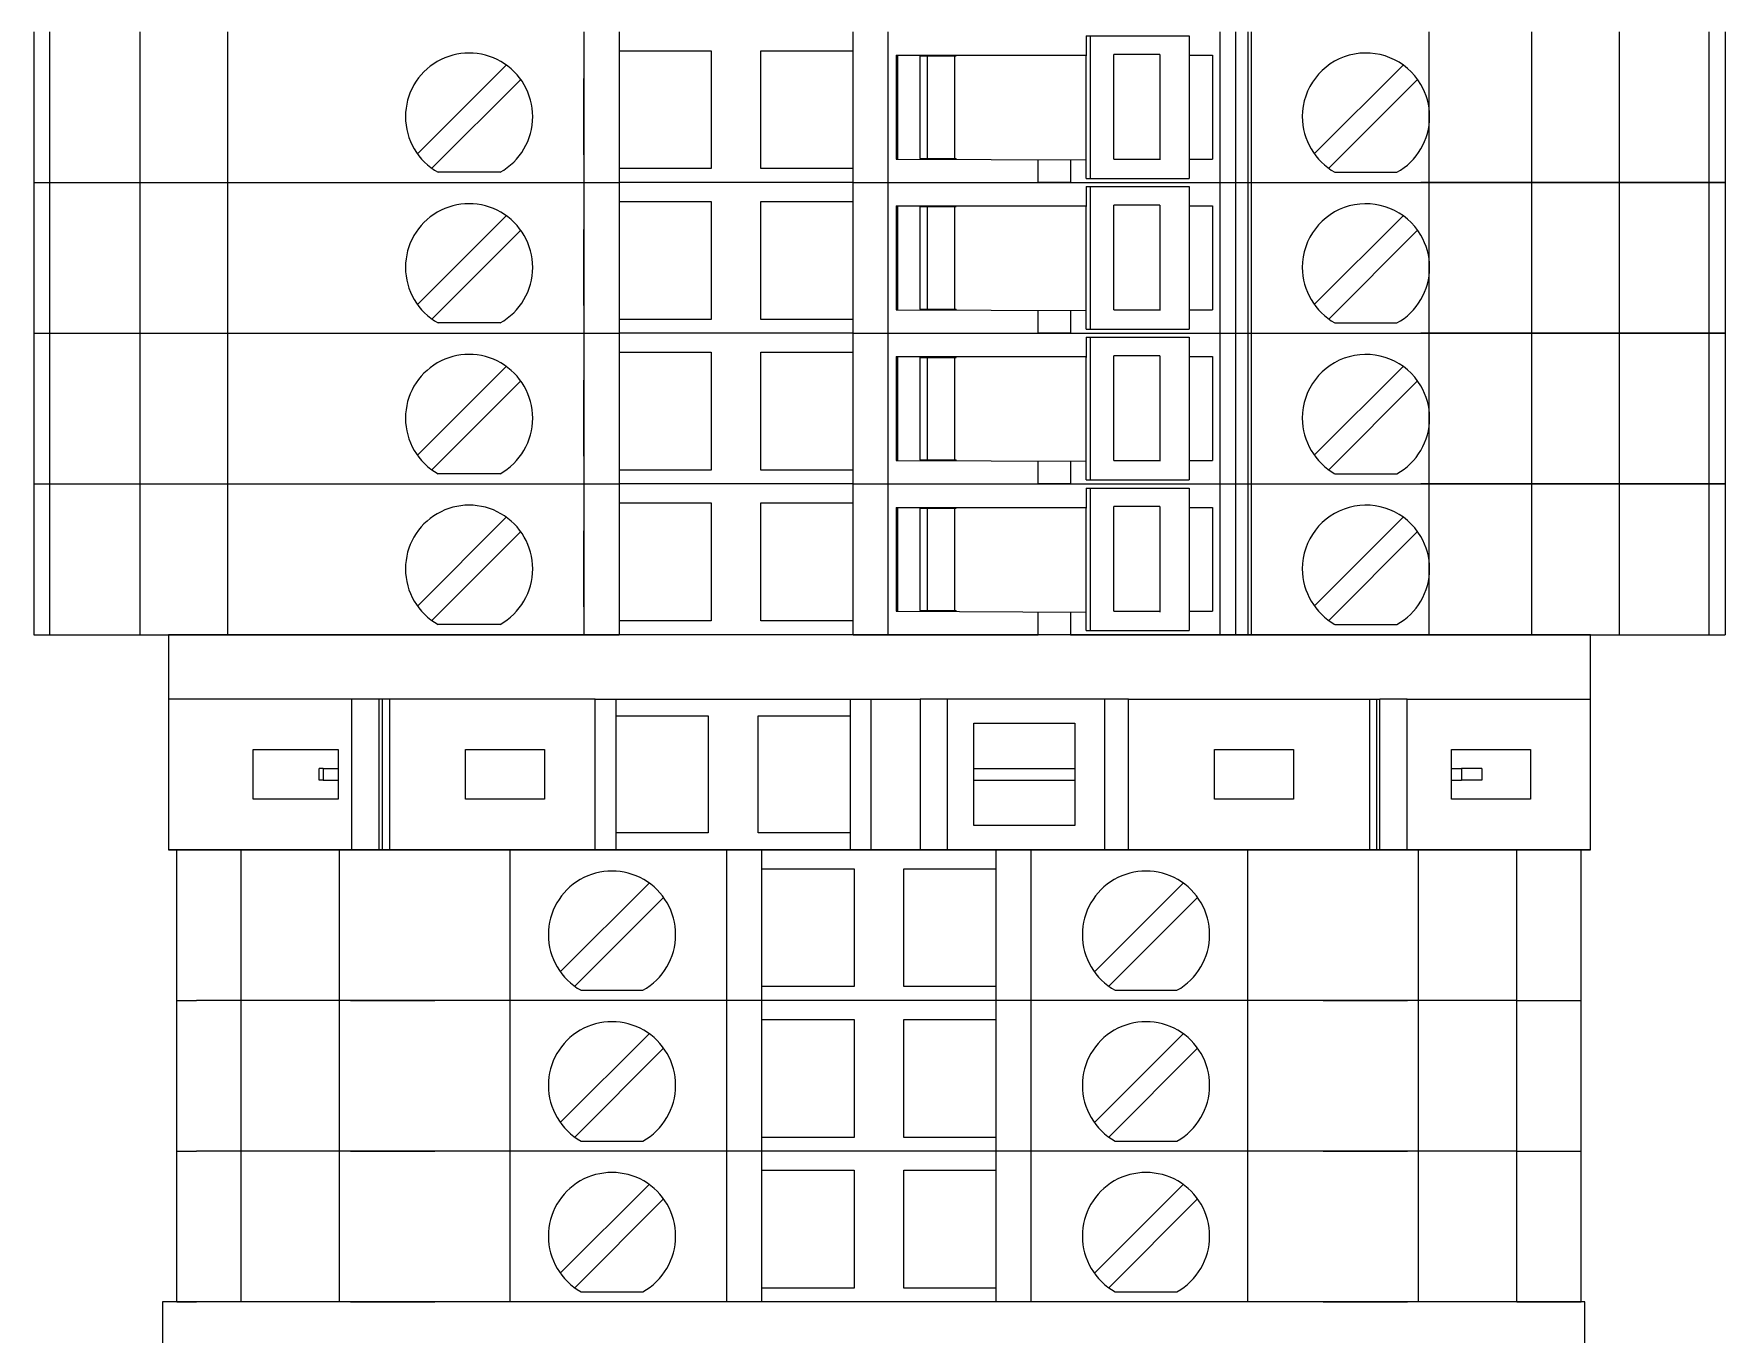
# Model space of a CAD drawing. Header units: millimetres. Extents: x 1880 to 4113, y 771 to 2990.
# Drawn here: x 3573.9 to 3631.7, y 1490.3 to 1534.8 of the extents above; entities that cross this region are included whole.
import ezdxf

# ---------------------------------------------------------------- set-up
doc = ezdxf.new("R2010")
doc.units = ezdxf.units.MM
doc.layers.add('000-PI-Oprema', color=30, linetype='Continuous', lineweight=5)
doc.layers.add('000-PI-ORMAR', color=2, linetype='Continuous')

msp = doc.modelspace()

# ---------------------------------------------------------------- linework, layer by layer
at = {"color": 0, "linetype": 'ByBlock', "lineweight": 0, "ltscale": 0.25}
for points in [[(3578.504, 1514.239), (3578.504, 1506.889), (3627.104, 1506.889), (3627.104, 1514.239), (3578.504, 1514.239)], [(3578.304, 1491.439), (3578.304, 1484.089), (3626.904, 1484.089), (3626.904, 1491.439), (3578.304, 1491.439)]]:
    msp.add_lwpolyline(points, dxfattribs=at)
at = {"layer": '000-PI-Oprema', "color": 0, "linetype": 'ByBlock', "lineweight": 0}
for p, q in [((3573.904, 1534.839), (3573.904, 1529.689)), ((3574.451, 1529.689), (3574.451, 1534.839)), ((3577.528, 1534.839), (3577.528, 1529.689)), ((3580.528, 1534.839), (3580.528, 1529.689)), ((3592.704, 1534.839), (3592.704, 1529.689)), ((3593.904, 1534.839), (3593.904, 1529.689)), ((3601.904, 1529.689), (3601.904, 1534.839)), ((3603.104, 1529.689), (3603.104, 1534.839)), ((3609.863, 1534.699), (3610.02, 1534.699)), ((3609.863, 1534.699), (3609.863, 1534.014)), ((3610.02, 1529.829), (3610.02, 1534.699)), ((3610.02, 1534.699), (3613.392, 1534.699)), ((3613.392, 1534.699), (3613.392, 1534.699)), ((3613.392, 1534.699), (3613.392, 1529.829)), ((3614.435, 1534.839), (3614.435, 1529.689)), ((3614.977, 1529.689), (3614.977, 1534.839)), ((3615.404, 1529.689), (3615.404, 1534.839)), ((3615.504, 1534.839), (3615.504, 1529.689)), ((3621.58, 1534.839), (3621.58, 1529.689)), ((3625.08, 1534.839), (3625.08, 1529.689)), ((3628.08, 1534.839), (3628.08, 1529.689)), ((3631.157, 1529.689), (3631.157, 1534.839)), ((3631.704, 1534.839), (3631.704, 1529.689)), ((3593.904, 1534.189), (3593.904, 1534.189)), ((3593.904, 1534.189), (3597.054, 1534.189)), ((3597.054, 1534.189), (3597.054, 1534.189)), ((3597.054, 1534.189), (3597.054, 1530.164)), ((3598.754, 1534.189), (3601.904, 1534.189)), ((3598.754, 1534.189), (3598.754, 1534.189)), ((3598.754, 1530.164), (3598.754, 1534.189)), ((3601.904, 1534.189), (3601.904, 1534.189)), ((3603.379, 1534.039), (3603.379, 1530.489)), ((3603.379, 1534.039), (3609.863, 1534.039)), ((3603.379, 1534.039), (3603.379, 1534.039)), ((3603.429, 1530.489), (3603.429, 1534.039)), ((3604.179, 1534.014), (3604.179, 1534.014)), ((3604.179, 1534.014), (3604.429, 1534.014)), ((3604.179, 1534.014), (3604.179, 1530.514)), ((3604.429, 1534.039), (3604.429, 1530.489)), ((3604.429, 1534.014), (3605.429, 1534.014)), ((3605.366, 1534.014), (3605.366, 1530.514)), ((3605.429, 1534.014), (3605.429, 1534.039)), ((3609.863, 1530.514), (3609.863, 1534.014)), ((3610.976, 1534.064), (3610.818, 1534.064)), ((3610.818, 1534.014), (3610.818, 1534.064)), ((3610.818, 1530.489), (3610.818, 1534.014)), ((3612.384, 1534.064), (3610.976, 1534.064)), ((3612.384, 1534.064), (3612.384, 1530.464)), ((3613.392, 1534.039), (3614.179, 1534.039)), ((3614.179, 1534.039), (3614.179, 1530.489)), ((3614.179, 1534.039), (3614.179, 1534.039)), ((3590.05, 1533.704), (3587.014, 1530.669)), ((3620.7, 1533.704), (3617.664, 1530.669)), ((3620.7, 1533.704), (3620.7, 1533.704)), ((3587.509, 1530.174), (3590.545, 1533.209)), ((3592.704, 1533.239), (3592.704, 1533.239)), ((3592.704, 1530.639), (3592.704, 1533.239)), ((3615.504, 1533.239), (3615.504, 1530.639)), ((3615.504, 1533.239), (3615.504, 1533.239)), ((3618.159, 1530.174), (3621.195, 1533.209)), ((3621.195, 1533.209), (3621.195, 1533.209)), ((3592.704, 1530.639), (3592.704, 1530.639)), ((3615.504, 1530.639), (3615.504, 1530.639)), ((3617.664, 1530.669), (3617.664, 1530.669)), ((3587.721, 1530.039), (3587.721, 1530.039)), ((3589.838, 1530.039), (3587.721, 1530.039)), ((3589.838, 1530.039), (3589.838, 1530.039)), ((3593.904, 1530.164), (3593.904, 1530.164)), ((3597.054, 1530.164), (3593.904, 1530.164)), ((3597.054, 1530.164), (3597.054, 1530.164)), ((3598.754, 1530.164), (3598.754, 1530.164)), ((3601.904, 1530.164), (3598.754, 1530.164)), ((3601.904, 1530.164), (3601.904, 1530.164)), ((3603.379, 1530.489), (3603.379, 1530.489)), ((3603.379, 1530.489), (3609.863, 1530.464)), ((3604.179, 1530.514), (3604.429, 1530.514)), ((3604.179, 1530.514), (3604.179, 1530.514)), ((3604.429, 1530.514), (3605.429, 1530.514)), ((3605.429, 1530.489), (3605.429, 1530.514)), ((3608.229, 1529.689), (3608.232, 1530.47)), ((3609.329, 1530.466), (3609.329, 1529.689)), ((3609.863, 1529.829), (3609.863, 1530.514)), ((3610.818, 1530.489), (3612.384, 1530.489)), ((3613.392, 1530.489), (3614.179, 1530.489)), ((3614.179, 1530.489), (3614.179, 1530.489)), ((3618.159, 1530.174), (3618.159, 1530.174)), ((3618.371, 1530.039), (3618.371, 1530.039)), ((3618.371, 1530.039), (3620.488, 1530.039)), ((3620.488, 1530.039), (3620.488, 1530.039)), ((3573.904, 1529.689), (3592.704, 1529.689)), ((3573.904, 1529.689), (3574.587, 1529.689)), ((3573.904, 1529.689), (3592.704, 1529.689)), ((3573.904, 1529.689), (3573.904, 1524.539)), ((3574.451, 1524.539), (3574.451, 1529.689)), ((3577.528, 1529.689), (3577.528, 1524.539)), ((3580.528, 1529.689), (3580.528, 1524.539)), ((3592.704, 1529.689), (3593.904, 1529.689)), ((3592.704, 1529.689), (3593.904, 1529.689)), ((3592.704, 1529.689), (3592.704, 1524.539)), ((3601.904, 1529.689), (3593.904, 1529.689)), ((3593.904, 1529.689), (3593.904, 1529.689)), ((3593.904, 1529.689), (3593.904, 1529.689)), ((3601.904, 1529.689), (3593.904, 1529.689)), ((3593.904, 1529.689), (3593.904, 1524.539)), ((3601.904, 1529.689), (3603.104, 1529.689)), ((3601.904, 1529.689), (3601.904, 1529.689)), ((3601.904, 1529.689), (3601.904, 1529.689)), ((3601.904, 1529.689), (3603.104, 1529.689)), ((3601.904, 1524.539), (3601.904, 1529.689)), ((3603.104, 1529.689), (3608.229, 1529.689)), ((3603.104, 1529.689), (3621.304, 1529.689)), ((3603.104, 1524.539), (3603.104, 1529.689)), ((3607.704, 1529.689), (3607.704, 1529.689)), ((3607.704, 1529.689), (3607.704, 1529.689)), ((3609.325, 1529.689), (3608.229, 1529.689)), ((3608.229, 1529.689), (3608.229, 1529.689)), ((3609.329, 1529.689), (3609.325, 1529.689)), ((3609.329, 1529.689), (3631.704, 1529.689)), ((3609.329, 1529.689), (3609.329, 1529.689)), ((3609.863, 1529.829), (3610.02, 1529.829)), ((3609.863, 1529.549), (3610.02, 1529.549)), ((3609.863, 1529.549), (3609.863, 1528.864)), ((3610.02, 1529.829), (3613.392, 1529.829)), ((3610.02, 1524.679), (3610.02, 1529.549)), ((3610.02, 1529.549), (3613.392, 1529.549)), ((3612.754, 1529.689), (3612.754, 1529.689)), ((3612.754, 1529.689), (3612.754, 1529.689)), ((3613.392, 1529.829), (3613.392, 1529.829)), ((3613.392, 1529.549), (3613.392, 1529.549)), ((3613.392, 1529.549), (3613.392, 1524.679)), ((3614.435, 1529.689), (3614.435, 1524.539)), ((3614.977, 1524.539), (3614.977, 1529.689)), ((3615.404, 1529.689), (3615.404, 1529.689)), ((3615.404, 1529.689), (3615.404, 1529.689)), ((3615.404, 1524.539), (3615.404, 1529.689)), ((3615.504, 1529.689), (3615.504, 1524.539)), ((3631.704, 1529.689), (3621.304, 1529.689)), ((3621.58, 1529.689), (3621.58, 1524.539)), ((3625.08, 1529.689), (3625.08, 1524.539)), ((3628.08, 1529.689), (3628.08, 1524.539)), ((3631.157, 1524.539), (3631.157, 1529.689)), ((3631.704, 1529.689), (3631.704, 1524.539)), ((3593.904, 1529.039), (3593.904, 1529.039)), ((3593.904, 1529.039), (3597.054, 1529.039)), ((3597.054, 1529.039), (3597.054, 1529.039)), ((3597.054, 1529.039), (3597.054, 1525.014)), ((3598.754, 1529.039), (3601.904, 1529.039)), ((3598.754, 1529.039), (3598.754, 1529.039)), ((3598.754, 1525.014), (3598.754, 1529.039)), ((3601.904, 1529.039), (3601.904, 1529.039)), ((3603.379, 1528.889), (3603.379, 1525.339)), ((3603.379, 1528.889), (3609.863, 1528.889)), ((3603.379, 1528.889), (3603.379, 1528.889)), ((3603.429, 1525.339), (3603.429, 1528.889)), ((3604.179, 1528.864), (3604.179, 1528.864)), ((3604.179, 1528.864), (3604.429, 1528.864)), ((3604.179, 1528.864), (3604.179, 1525.364)), ((3604.429, 1528.889), (3604.429, 1525.339)), ((3604.429, 1528.864), (3605.429, 1528.864)), ((3605.366, 1528.864), (3605.366, 1525.364)), ((3605.429, 1528.864), (3605.429, 1528.889)), ((3609.863, 1525.364), (3609.863, 1528.864)), ((3610.976, 1528.914), (3610.818, 1528.914)), ((3610.818, 1528.864), (3610.818, 1528.914)), ((3610.818, 1525.339), (3610.818, 1528.864)), ((3612.384, 1528.914), (3610.976, 1528.914)), ((3612.384, 1528.914), (3612.384, 1525.314)), ((3613.392, 1528.889), (3614.179, 1528.889)), ((3614.179, 1528.889), (3614.179, 1525.339)), ((3614.179, 1528.889), (3614.179, 1528.889)), ((3590.05, 1528.554), (3587.014, 1525.519)), ((3620.7, 1528.554), (3617.664, 1525.519)), ((3620.7, 1528.554), (3620.7, 1528.554)), ((3587.509, 1525.024), (3590.545, 1528.059)), ((3592.704, 1528.089), (3592.704, 1528.089)), ((3592.704, 1525.489), (3592.704, 1528.089)), ((3615.504, 1528.089), (3615.504, 1525.489)), ((3615.504, 1528.089), (3615.504, 1528.089)), ((3618.159, 1525.024), (3621.195, 1528.059)), ((3621.195, 1528.059), (3621.195, 1528.059)), ((3592.704, 1525.489), (3592.704, 1525.489)), ((3604.179, 1525.364), (3604.429, 1525.364)), ((3604.179, 1525.364), (3604.179, 1525.364)), ((3604.429, 1525.364), (3605.429, 1525.364)), ((3605.429, 1525.339), (3605.429, 1525.364)), ((3609.863, 1524.679), (3609.863, 1525.364)), ((3615.504, 1525.489), (3615.504, 1525.489)), ((3617.664, 1525.519), (3617.664, 1525.519)), ((3587.721, 1524.889), (3587.721, 1524.889)), ((3589.838, 1524.889), (3587.721, 1524.889)), ((3589.838, 1524.889), (3589.838, 1524.889)), ((3593.904, 1525.014), (3593.904, 1525.014)), ((3597.054, 1525.014), (3593.904, 1525.014)), ((3597.054, 1525.014), (3597.054, 1525.014)), ((3598.754, 1525.014), (3598.754, 1525.014)), ((3601.904, 1525.014), (3598.754, 1525.014)), ((3601.904, 1525.014), (3601.904, 1525.014)), ((3603.379, 1525.339), (3603.379, 1525.339)), ((3603.379, 1525.339), (3609.863, 1525.314)), ((3608.229, 1524.539), (3608.232, 1525.32)), ((3609.329, 1525.316), (3609.329, 1524.539)), ((3610.818, 1525.339), (3612.384, 1525.339)), ((3613.392, 1525.339), (3614.179, 1525.339)), ((3614.179, 1525.339), (3614.179, 1525.339)), ((3618.159, 1525.024), (3618.159, 1525.024)), ((3618.371, 1524.889), (3618.371, 1524.889)), ((3618.371, 1524.889), (3620.488, 1524.889)), ((3620.488, 1524.889), (3620.488, 1524.889)), ((3573.904, 1524.539), (3592.704, 1524.539)), ((3573.904, 1524.539), (3574.587, 1524.539)), ((3573.904, 1524.539), (3592.704, 1524.539)), ((3573.904, 1524.539), (3573.904, 1519.389)), ((3574.451, 1519.389), (3574.451, 1524.539)), ((3577.528, 1524.539), (3577.528, 1519.389)), ((3580.528, 1524.539), (3580.528, 1519.389)), ((3592.704, 1524.539), (3593.904, 1524.539)), ((3592.704, 1524.539), (3593.904, 1524.539)), ((3592.704, 1524.539), (3592.704, 1519.389)), ((3601.904, 1524.539), (3593.904, 1524.539)), ((3593.904, 1524.539), (3593.904, 1524.539)), ((3593.904, 1524.539), (3593.904, 1524.539)), ((3601.904, 1524.539), (3593.904, 1524.539)), ((3593.904, 1524.539), (3593.904, 1519.389)), ((3601.904, 1524.539), (3603.104, 1524.539)), ((3601.904, 1524.539), (3601.904, 1524.539)), ((3601.904, 1524.539), (3601.904, 1524.539)), ((3601.904, 1524.539), (3603.104, 1524.539)), ((3601.904, 1519.389), (3601.904, 1524.539)), ((3603.104, 1524.539), (3608.229, 1524.539)), ((3603.104, 1524.539), (3621.304, 1524.539)), ((3603.104, 1519.389), (3603.104, 1524.539)), ((3607.704, 1524.539), (3607.704, 1524.539)), ((3607.704, 1524.539), (3607.704, 1524.539)), ((3609.325, 1524.539), (3608.229, 1524.539)), ((3608.229, 1524.539), (3608.229, 1524.539)), ((3609.329, 1524.539), (3609.325, 1524.539)), ((3609.329, 1524.539), (3631.704, 1524.539)), ((3609.329, 1524.539), (3609.329, 1524.539)), ((3609.863, 1524.679), (3610.02, 1524.679)), ((3609.863, 1524.399), (3610.02, 1524.399)), ((3609.863, 1524.399), (3609.863, 1523.714)), ((3610.02, 1524.679), (3613.392, 1524.679)), ((3610.02, 1519.529), (3610.02, 1524.399)), ((3610.02, 1524.399), (3613.392, 1524.399)), ((3612.754, 1524.539), (3612.754, 1524.539)), ((3612.754, 1524.539), (3612.754, 1524.539)), ((3613.392, 1524.679), (3613.392, 1524.679)), ((3613.392, 1524.399), (3613.392, 1524.399)), ((3613.392, 1524.399), (3613.392, 1519.529)), ((3614.435, 1524.539), (3614.435, 1519.389)), ((3614.977, 1519.389), (3614.977, 1524.539)), ((3615.404, 1524.539), (3615.404, 1524.539)), ((3615.404, 1524.539), (3615.404, 1524.539)), ((3615.404, 1519.389), (3615.404, 1524.539)), ((3615.504, 1524.539), (3615.504, 1519.389)), ((3631.704, 1524.539), (3621.304, 1524.539)), ((3621.58, 1524.539), (3621.58, 1519.389)), ((3625.08, 1524.539), (3625.08, 1519.389)), ((3628.08, 1524.539), (3628.08, 1519.389)), ((3631.157, 1519.389), (3631.157, 1524.539)), ((3631.704, 1524.539), (3631.704, 1519.389)), ((3593.904, 1523.889), (3593.904, 1523.889)), ((3593.904, 1523.889), (3597.054, 1523.889)), ((3597.054, 1523.889), (3597.054, 1523.889)), ((3597.054, 1523.889), (3597.054, 1519.864)), ((3598.754, 1523.889), (3601.904, 1523.889)), ((3598.754, 1523.889), (3598.754, 1523.889)), ((3598.754, 1519.864), (3598.754, 1523.889)), ((3601.904, 1523.889), (3601.904, 1523.889)), ((3603.379, 1523.739), (3603.379, 1520.189)), ((3603.379, 1523.739), (3609.863, 1523.739)), ((3603.379, 1523.739), (3603.379, 1523.739)), ((3603.429, 1520.189), (3603.429, 1523.739)), ((3604.179, 1523.714), (3604.179, 1523.714)), ((3604.179, 1523.714), (3604.429, 1523.714)), ((3604.179, 1523.714), (3604.179, 1520.214)), ((3604.429, 1523.739), (3604.429, 1520.189)), ((3604.429, 1523.714), (3605.429, 1523.714)), ((3605.366, 1523.714), (3605.366, 1520.214)), ((3605.429, 1523.714), (3605.429, 1523.739)), ((3609.863, 1520.214), (3609.863, 1523.714)), ((3610.976, 1523.764), (3610.818, 1523.764)), ((3610.818, 1523.714), (3610.818, 1523.764)), ((3610.818, 1520.189), (3610.818, 1523.714)), ((3612.384, 1523.764), (3610.976, 1523.764)), ((3612.384, 1523.764), (3612.384, 1520.164)), ((3613.392, 1523.739), (3614.179, 1523.739)), ((3614.179, 1523.739), (3614.179, 1520.189)), ((3614.179, 1523.739), (3614.179, 1523.739)), ((3590.05, 1523.404), (3587.014, 1520.369)), ((3620.7, 1523.404), (3617.664, 1520.369)), ((3620.7, 1523.404), (3620.7, 1523.404)), ((3587.509, 1519.874), (3590.545, 1522.909)), ((3592.704, 1522.939), (3592.704, 1522.939)), ((3592.704, 1520.339), (3592.704, 1522.939)), ((3615.504, 1522.939), (3615.504, 1520.339)), ((3615.504, 1522.939), (3615.504, 1522.939)), ((3618.159, 1519.874), (3621.195, 1522.909)), ((3621.195, 1522.909), (3621.195, 1522.909)), ((3592.704, 1520.339), (3592.704, 1520.339)), ((3603.379, 1520.189), (3603.379, 1520.189)), ((3603.379, 1520.189), (3609.863, 1520.164)), ((3604.179, 1520.214), (3604.429, 1520.214)), ((3604.179, 1520.214), (3604.179, 1520.214)), ((3604.429, 1520.214), (3605.429, 1520.214)), ((3605.429, 1520.189), (3605.429, 1520.214)), ((3608.229, 1519.389), (3608.232, 1520.17)), ((3609.329, 1520.166), (3609.329, 1519.389)), ((3609.863, 1519.529), (3609.863, 1520.214)), ((3610.818, 1520.189), (3612.384, 1520.189)), ((3613.392, 1520.189), (3614.179, 1520.189)), ((3614.179, 1520.189), (3614.179, 1520.189)), ((3615.504, 1520.339), (3615.504, 1520.339)), ((3617.664, 1520.369), (3617.664, 1520.369)), ((3587.721, 1519.739), (3587.721, 1519.739)), ((3589.838, 1519.739), (3587.721, 1519.739)), ((3589.838, 1519.739), (3589.838, 1519.739)), ((3593.904, 1519.864), (3593.904, 1519.864)), ((3597.054, 1519.864), (3593.904, 1519.864)), ((3597.054, 1519.864), (3597.054, 1519.864)), ((3598.754, 1519.864), (3598.754, 1519.864)), ((3601.904, 1519.864), (3598.754, 1519.864)), ((3601.904, 1519.864), (3601.904, 1519.864)), ((3618.159, 1519.874), (3618.159, 1519.874)), ((3618.371, 1519.739), (3618.371, 1519.739)), ((3618.371, 1519.739), (3620.488, 1519.739)), ((3620.488, 1519.739), (3620.488, 1519.739)), ((3573.904, 1519.389), (3592.704, 1519.389)), ((3573.904, 1519.389), (3574.587, 1519.389)), ((3573.904, 1519.389), (3592.704, 1519.389)), ((3573.904, 1519.389), (3573.904, 1514.239)), ((3574.451, 1514.239), (3574.451, 1519.389)), ((3577.528, 1519.389), (3577.528, 1514.239)), ((3580.528, 1519.389), (3580.528, 1514.239)), ((3592.704, 1519.389), (3593.904, 1519.389)), ((3592.704, 1519.389), (3593.904, 1519.389)), ((3592.704, 1519.389), (3592.704, 1514.239)), ((3601.904, 1519.389), (3593.904, 1519.389)), ((3593.904, 1519.389), (3593.904, 1519.389)), ((3593.904, 1519.389), (3593.904, 1519.389)), ((3601.904, 1519.389), (3593.904, 1519.389)), ((3593.904, 1519.389), (3593.904, 1514.239)), ((3601.904, 1519.389), (3603.104, 1519.389)), ((3601.904, 1519.389), (3601.904, 1519.389)), ((3601.904, 1519.389), (3601.904, 1519.389)), ((3601.904, 1519.389), (3603.104, 1519.389)), ((3601.904, 1514.239), (3601.904, 1519.389)), ((3603.104, 1519.389), (3608.229, 1519.389)), ((3603.104, 1519.389), (3621.304, 1519.389)), ((3603.104, 1514.239), (3603.104, 1519.389)), ((3607.704, 1519.389), (3607.704, 1519.389)), ((3607.704, 1519.389), (3607.704, 1519.389)), ((3609.325, 1519.389), (3608.229, 1519.389)), ((3608.229, 1519.389), (3608.229, 1519.389)), ((3609.329, 1519.389), (3609.325, 1519.389)), ((3609.329, 1519.389), (3631.704, 1519.389)), ((3609.329, 1519.389), (3609.329, 1519.389)), ((3609.863, 1519.529), (3610.02, 1519.529)), ((3609.863, 1519.249), (3610.02, 1519.249)), ((3609.863, 1519.249), (3609.863, 1518.564)), ((3610.02, 1519.529), (3613.392, 1519.529)), ((3610.02, 1514.379), (3610.02, 1519.249)), ((3610.02, 1519.249), (3613.392, 1519.249)), ((3612.754, 1519.389), (3612.754, 1519.389)), ((3612.754, 1519.389), (3612.754, 1519.389)), ((3613.392, 1519.529), (3613.392, 1519.529)), ((3613.392, 1519.249), (3613.392, 1519.249)), ((3613.392, 1519.249), (3613.392, 1514.379)), ((3614.435, 1519.389), (3614.435, 1514.239)), ((3614.977, 1514.239), (3614.977, 1519.389)), ((3615.404, 1519.389), (3615.404, 1519.389)), ((3615.404, 1519.389), (3615.404, 1519.389)), ((3615.404, 1514.239), (3615.404, 1519.389)), ((3615.504, 1519.389), (3615.504, 1514.239)), ((3631.704, 1519.389), (3621.304, 1519.389)), ((3621.58, 1519.389), (3621.58, 1514.239)), ((3625.08, 1519.389), (3625.08, 1514.239)), ((3628.08, 1519.389), (3628.08, 1514.239)), ((3631.157, 1514.239), (3631.157, 1519.389)), ((3631.704, 1519.389), (3631.704, 1514.239)), ((3593.904, 1518.739), (3593.904, 1518.739)), ((3593.904, 1518.739), (3597.054, 1518.739)), ((3597.054, 1518.739), (3597.054, 1518.739)), ((3597.054, 1518.739), (3597.054, 1514.714)), ((3598.754, 1518.739), (3601.904, 1518.739)), ((3598.754, 1518.739), (3598.754, 1518.739)), ((3598.754, 1514.714), (3598.754, 1518.739)), ((3601.904, 1518.739), (3601.904, 1518.739)), ((3603.379, 1518.589), (3603.379, 1515.039)), ((3603.379, 1518.589), (3609.863, 1518.589)), ((3603.379, 1518.589), (3603.379, 1518.589)), ((3603.429, 1515.039), (3603.429, 1518.589)), ((3604.179, 1518.564), (3604.179, 1518.564)), ((3604.179, 1518.564), (3604.429, 1518.564)), ((3604.179, 1518.564), (3604.179, 1515.064)), ((3604.429, 1518.589), (3604.429, 1515.039)), ((3604.429, 1518.564), (3605.429, 1518.564)), ((3605.366, 1518.564), (3605.366, 1515.064)), ((3605.429, 1518.564), (3605.429, 1518.589)), ((3609.863, 1515.064), (3609.863, 1518.564)), ((3610.976, 1518.614), (3610.818, 1518.614)), ((3610.818, 1518.564), (3610.818, 1518.614)), ((3610.818, 1515.039), (3610.818, 1518.564)), ((3612.384, 1518.614), (3610.976, 1518.614)), ((3612.384, 1518.614), (3612.384, 1515.014)), ((3613.392, 1518.589), (3614.179, 1518.589)), ((3614.179, 1518.589), (3614.179, 1515.039)), ((3614.179, 1518.589), (3614.179, 1518.589)), ((3590.05, 1518.254), (3587.014, 1515.219)), ((3620.7, 1518.254), (3617.664, 1515.219)), ((3620.7, 1518.254), (3620.7, 1518.254)), ((3587.509, 1514.724), (3590.545, 1517.759)), ((3592.704, 1517.789), (3592.704, 1517.789)), ((3592.704, 1515.189), (3592.704, 1517.789)), ((3615.504, 1517.789), (3615.504, 1515.189)), ((3615.504, 1517.789), (3615.504, 1517.789)), ((3618.159, 1514.724), (3621.195, 1517.759)), ((3621.195, 1517.759), (3621.195, 1517.759)), ((3592.704, 1515.189), (3592.704, 1515.189)), ((3603.379, 1515.039), (3603.379, 1515.039)), ((3603.379, 1515.039), (3609.863, 1515.014)), ((3604.179, 1515.064), (3604.429, 1515.064)), ((3604.179, 1515.064), (3604.179, 1515.064)), ((3604.429, 1515.064), (3605.429, 1515.064)), ((3605.429, 1515.039), (3605.429, 1515.064)), ((3608.229, 1514.239), (3608.232, 1515.02)), ((3609.329, 1515.016), (3609.329, 1514.239)), ((3609.863, 1514.379), (3609.863, 1515.064)), ((3610.818, 1515.039), (3612.384, 1515.039)), ((3613.392, 1515.039), (3614.179, 1515.039)), ((3614.179, 1515.039), (3614.179, 1515.039)), ((3615.504, 1515.189), (3615.504, 1515.189)), ((3617.664, 1515.219), (3617.664, 1515.219)), ((3587.721, 1514.589), (3587.721, 1514.589)), ((3589.838, 1514.589), (3587.721, 1514.589)), ((3589.838, 1514.589), (3589.838, 1514.589)), ((3593.904, 1514.714), (3593.904, 1514.714)), ((3597.054, 1514.714), (3593.904, 1514.714)), ((3597.054, 1514.714), (3597.054, 1514.714)), ((3598.754, 1514.714), (3598.754, 1514.714)), ((3601.904, 1514.714), (3598.754, 1514.714)), ((3601.904, 1514.714), (3601.904, 1514.714)), ((3609.863, 1514.379), (3610.02, 1514.379)), ((3610.02, 1514.379), (3613.392, 1514.379)), ((3613.392, 1514.379), (3613.392, 1514.379)), ((3618.159, 1514.724), (3618.159, 1514.724)), ((3618.371, 1514.589), (3618.371, 1514.589)), ((3618.371, 1514.589), (3620.488, 1514.589)), ((3620.488, 1514.589), (3620.488, 1514.589)), ((3573.904, 1514.239), (3592.704, 1514.239)), ((3578.504, 1514.239), (3578.504, 1506.889)), ((3627.104, 1514.239), (3578.504, 1514.239)), ((3592.704, 1514.239), (3593.904, 1514.239)), ((3601.904, 1514.239), (3593.904, 1514.239)), ((3593.904, 1514.239), (3593.904, 1514.239)), ((3601.904, 1514.239), (3603.104, 1514.239)), ((3601.904, 1514.239), (3601.904, 1514.239)), ((3603.104, 1514.239), (3608.229, 1514.239)), ((3607.704, 1514.239), (3607.704, 1514.239)), ((3609.325, 1514.239), (3608.229, 1514.239)), ((3608.229, 1514.239), (3608.229, 1514.239)), ((3609.329, 1514.239), (3609.325, 1514.239)), ((3609.329, 1514.239), (3631.704, 1514.239)), ((3609.329, 1514.239), (3609.329, 1514.239)), ((3612.754, 1514.239), (3612.754, 1514.239)), ((3615.404, 1514.239), (3615.404, 1514.239)), ((3627.104, 1506.889), (3627.104, 1514.239)), ((3584.77, 1512.039), (3578.504, 1512.039)), ((3584.77, 1506.889), (3584.77, 1512.039)), ((3585.706, 1512.039), (3584.77, 1512.039)), ((3585.706, 1506.889), (3585.706, 1512.039)), ((3585.806, 1512.039), (3585.706, 1512.039)), ((3585.806, 1512.039), (3585.806, 1506.889)), ((3586.064, 1512.039), (3585.806, 1512.039)), ((3586.064, 1512.039), (3586.064, 1506.889)), ((3593.086, 1512.039), (3586.064, 1512.039)), ((3593.086, 1512.039), (3593.804, 1512.039)), ((3593.086, 1506.889), (3593.086, 1512.039)), ((3593.804, 1511.464), (3593.804, 1512.039)), ((3593.804, 1512.039), (3601.804, 1512.039)), ((3601.804, 1512.039), (3601.804, 1511.464)), ((3601.804, 1512.039), (3602.523, 1512.039)), ((3602.523, 1512.039), (3604.195, 1512.039)), ((3602.523, 1506.889), (3602.523, 1512.039)), ((3605.12, 1512.039), (3604.195, 1512.039)), ((3604.195, 1512.039), (3604.195, 1506.889)), ((3610.494, 1512.039), (3605.12, 1512.039)), ((3605.12, 1512.039), (3605.12, 1506.889)), ((3610.494, 1512.039), (3610.494, 1506.889)), ((3611.314, 1512.039), (3610.494, 1512.039)), ((3611.314, 1506.889), (3611.314, 1512.039)), ((3611.314, 1512.039), (3619.544, 1512.039)), ((3619.544, 1512.039), (3619.544, 1506.889)), ((3619.544, 1512.039), (3619.802, 1512.039)), ((3619.802, 1506.889), (3619.802, 1512.039)), ((3619.802, 1512.039), (3619.902, 1512.039)), ((3620.839, 1512.039), (3619.902, 1512.039)), ((3619.902, 1506.889), (3619.902, 1512.039)), ((3620.839, 1512.039), (3627.104, 1512.039)), ((3620.839, 1506.889), (3620.839, 1512.039)), ((3593.804, 1507.464), (3593.804, 1511.464)), ((3593.804, 1511.464), (3596.954, 1511.464)), ((3596.954, 1511.464), (3596.954, 1507.464)), ((3598.654, 1511.464), (3601.804, 1511.464)), ((3598.654, 1507.464), (3598.654, 1511.464)), ((3601.804, 1511.464), (3601.804, 1507.464)), ((3606.029, 1511.214), (3609.479, 1511.214)), ((3606.029, 1509.664), (3606.029, 1511.214)), ((3609.479, 1511.214), (3609.479, 1509.664)), ((3581.404, 1508.614), (3581.404, 1510.314)), ((3581.404, 1510.314), (3584.304, 1510.314)), ((3584.304, 1510.314), (3584.304, 1509.664)), ((3588.654, 1510.314), (3591.354, 1510.314)), ((3588.654, 1508.614), (3588.654, 1510.314)), ((3591.354, 1510.314), (3591.354, 1508.614)), ((3614.254, 1510.314), (3616.954, 1510.314)), ((3614.254, 1508.614), (3614.254, 1510.314)), ((3616.954, 1510.314), (3616.954, 1508.614)), ((3622.354, 1509.664), (3622.354, 1510.314)), ((3622.354, 1510.314), (3625.054, 1510.314)), ((3625.054, 1510.314), (3625.054, 1508.614)), ((3583.79, 1509.664), (3583.659, 1509.664)), ((3583.659, 1509.264), (3583.659, 1509.664)), ((3583.79, 1509.264), (3583.659, 1509.264)), ((3583.79, 1509.664), (3583.79, 1509.264)), ((3583.79, 1509.664), (3584.304, 1509.664)), ((3583.79, 1509.264), (3584.304, 1509.264)), ((3584.304, 1509.664), (3584.304, 1509.264)), ((3584.304, 1509.264), (3584.304, 1508.614)), ((3606.029, 1509.664), (3609.479, 1509.664)), ((3606.029, 1509.264), (3606.029, 1509.664)), ((3606.029, 1509.264), (3609.479, 1509.264)), ((3606.029, 1507.714), (3606.029, 1509.264)), ((3609.479, 1509.664), (3609.479, 1509.264)), ((3609.479, 1509.264), (3609.479, 1507.714)), ((3622.354, 1509.264), (3622.354, 1509.664)), ((3622.354, 1509.664), (3622.69, 1509.664)), ((3622.354, 1509.264), (3622.69, 1509.264)), ((3622.354, 1508.614), (3622.354, 1509.264)), ((3622.69, 1509.664), (3622.69, 1509.264)), ((3623.39, 1509.664), (3622.69, 1509.664)), ((3623.39, 1509.264), (3622.69, 1509.264)), ((3623.39, 1509.664), (3623.39, 1509.264)), ((3584.304, 1508.614), (3581.404, 1508.614)), ((3591.354, 1508.614), (3588.654, 1508.614)), ((3616.954, 1508.614), (3614.254, 1508.614)), ((3625.054, 1508.614), (3622.354, 1508.614)), ((3596.954, 1507.464), (3593.804, 1507.464)), ((3593.804, 1506.889), (3593.804, 1507.464)), ((3601.804, 1507.464), (3598.654, 1507.464)), ((3601.804, 1507.464), (3601.804, 1506.889)), ((3609.479, 1507.714), (3606.029, 1507.714)), ((3585.706, 1506.889), (3584.77, 1506.889)), ((3585.806, 1506.889), (3585.706, 1506.889)), ((3586.064, 1506.889), (3585.806, 1506.889)), ((3593.086, 1506.889), (3593.804, 1506.889)), ((3578.304, 1491.439), (3578.304, 1484.089)), ((3626.904, 1491.439), (3578.304, 1491.439)), ((3626.904, 1484.089), (3626.904, 1491.439))]:
    msp.add_line(p, q, dxfattribs=at)
at = {"layer": '000-PI-Oprema', "color": 0, "linetype": 'ByBlock', "lineweight": 0, "ltscale": 0.25}
msp.add_line((3627.104, 1506.889), (3578.504, 1506.889), dxfattribs=at)
at = {"layer": '000-PI-Oprema', "color": 0, "linetype": 'ByBlock', "lineweight": 0}
for centre, start, end in [((3588.779, 1531.939), 359.99998, 180.00002), ((3619.429, 1531.939), 30.45028, 180.00002), ((3588.779, 1531.939), 180.00002, 240.87541), ((3588.779, 1531.939), 299.12459, 359.99998), ((3619.429, 1531.939), 180.00002, 240.87541), ((3619.429, 1531.939), 299.12459, 329.54968), ((3588.779, 1526.789), 359.99998, 180.00002), ((3619.429, 1526.789), 30.45028, 180.00002), ((3588.779, 1526.789), 180.00002, 240.87541), ((3588.779, 1526.789), 299.12459, 359.99998), ((3619.429, 1526.789), 180.00002, 240.87541), ((3619.429, 1526.789), 299.12459, 329.54968), ((3588.779, 1521.639), 359.99998, 180.00002), ((3619.429, 1521.639), 30.45028, 180.00002), ((3588.779, 1521.639), 180.00002, 240.87541), ((3588.779, 1521.639), 299.12459, 359.99998), ((3619.429, 1521.639), 180.00002, 240.87541), ((3619.429, 1521.639), 299.12459, 329.54968), ((3588.779, 1516.489), 359.99998, 180.00002), ((3619.429, 1516.489), 30.45028, 180.00002), ((3588.779, 1516.489), 180.00002, 240.87541), ((3588.779, 1516.489), 299.12459, 359.99998), ((3619.429, 1516.489), 180.00002, 240.87541), ((3619.429, 1516.489), 299.12459, 329.54968)]:
    msp.add_arc(centre, 2.175, start, end, dxfattribs=at)
for centre, start_param, end_param in [((3619.429, 1531.939), -1.570796, -1.039338), ((3619.429, 1531.939), -2.102255, -1.570796), ((3619.429, 1526.789), -1.570796, -1.039338), ((3619.429, 1526.789), -2.102255, -1.570796), ((3619.429, 1521.639), -1.570796, -1.039338), ((3619.429, 1521.639), -2.102255, -1.570796), ((3619.429, 1516.489), -1.570796, -1.039338), ((3619.429, 1516.489), -2.102255, -1.570796)]:
    msp.add_ellipse(centre, major_axis=(0, 2.175), ratio=1, start_param=start_param, end_param=end_param, dxfattribs=at)
at = {"layer": '000-PI-ORMAR', "color": 0, "linetype": 'ByBlock', "lineweight": 0}
for p, q in [((3578.787, 1506.889), (3578.787, 1506.889)), ((3578.787, 1506.889), (3579.469, 1506.889)), ((3578.787, 1501.739), (3578.787, 1506.889)), ((3579.787, 1506.889), (3579.469, 1506.889)), ((3579.787, 1506.889), (3579.787, 1506.889)), ((3580.987, 1506.889), (3579.787, 1506.889)), ((3580.987, 1506.889), (3580.987, 1506.889)), ((3582.578, 1506.889), (3580.987, 1506.889)), ((3580.987, 1501.739), (3580.987, 1506.889)), ((3584.721, 1506.889), (3582.578, 1506.889)), ((3583.037, 1506.889), (3583.037, 1506.889)), ((3584.348, 1501.739), (3584.348, 1506.889)), ((3585.104, 1506.889), (3584.721, 1506.889)), ((3587.612, 1506.889), (3585.104, 1506.889)), ((3585.587, 1506.889), (3585.587, 1506.889)), ((3586.487, 1506.889), (3586.487, 1506.889)), ((3590.187, 1506.889), (3587.612, 1506.889)), ((3597.587, 1506.889), (3590.187, 1506.889)), ((3590.187, 1501.739), (3590.187, 1506.889)), ((3598.787, 1506.889), (3597.587, 1506.889)), ((3597.587, 1501.739), (3597.587, 1506.889)), ((3598.787, 1506.889), (3598.787, 1506.889)), ((3606.787, 1506.889), (3598.787, 1506.889)), ((3598.787, 1501.739), (3598.787, 1506.889)), ((3606.787, 1506.889), (3606.787, 1506.889)), ((3607.987, 1506.889), (3606.787, 1506.889)), ((3606.787, 1501.739), (3606.787, 1506.889)), ((3615.387, 1506.889), (3607.987, 1506.889)), ((3607.987, 1501.739), (3607.987, 1506.889)), ((3612.587, 1506.889), (3612.587, 1506.889)), ((3617.961, 1506.889), (3615.387, 1506.889)), ((3615.387, 1501.739), (3615.387, 1506.889)), ((3617.637, 1506.889), (3617.637, 1506.889)), ((3620.469, 1506.889), (3617.961, 1506.889)), ((3620.287, 1506.889), (3620.287, 1506.889)), ((3620.852, 1506.889), (3620.469, 1506.889)), ((3622.995, 1506.889), (3620.852, 1506.889)), ((3621.226, 1501.739), (3621.226, 1506.889)), ((3622.537, 1506.889), (3622.537, 1506.889)), ((3624.587, 1506.889), (3622.995, 1506.889)), ((3624.587, 1506.889), (3624.587, 1506.889)), ((3624.587, 1506.889), (3626.787, 1506.889)), ((3624.587, 1501.739), (3624.587, 1506.889)), ((3626.787, 1506.889), (3626.787, 1506.889)), ((3626.787, 1501.739), (3626.787, 1506.889)), ((3594.932, 1505.754), (3591.896, 1502.719)), ((3594.932, 1505.754), (3594.932, 1505.754)), ((3598.787, 1506.239), (3598.787, 1506.239)), ((3598.787, 1506.239), (3601.937, 1506.239)), ((3601.937, 1506.239), (3601.937, 1502.214)), ((3601.937, 1506.239), (3601.937, 1506.239)), ((3603.637, 1506.239), (3606.787, 1506.239)), ((3603.637, 1502.214), (3603.637, 1506.239)), ((3603.637, 1506.239), (3603.637, 1506.239)), ((3606.787, 1506.239), (3606.787, 1506.239)), ((3613.182, 1505.754), (3610.146, 1502.719)), ((3613.182, 1505.754), (3613.182, 1505.754)), ((3592.391, 1502.224), (3595.427, 1505.259)), ((3595.427, 1505.259), (3595.427, 1505.259)), ((3597.587, 1502.689), (3597.587, 1505.289)), ((3597.587, 1505.289), (3597.587, 1505.289)), ((3607.987, 1505.289), (3607.987, 1505.289)), ((3607.987, 1502.689), (3607.987, 1505.289)), ((3610.641, 1502.224), (3613.677, 1505.259)), ((3613.677, 1505.259), (3613.677, 1505.259)), ((3591.896, 1502.719), (3591.896, 1502.719)), ((3592.391, 1502.224), (3592.391, 1502.224)), ((3597.587, 1502.689), (3597.587, 1502.689)), ((3607.987, 1502.689), (3607.987, 1502.689)), ((3610.146, 1502.719), (3610.146, 1502.719)), ((3610.641, 1502.224), (3610.641, 1502.224)), ((3578.787, 1501.739), (3578.787, 1501.739)), ((3578.787, 1501.739), (3579.469, 1501.739)), ((3578.787, 1501.739), (3578.787, 1501.739)), ((3578.787, 1501.739), (3579.469, 1501.739)), ((3578.787, 1496.589), (3578.787, 1501.739)), ((3579.787, 1501.739), (3579.469, 1501.739)), ((3579.787, 1501.739), (3579.469, 1501.739)), ((3580.987, 1501.739), (3579.787, 1501.739)), ((3579.787, 1501.739), (3579.787, 1501.739)), ((3579.787, 1501.739), (3579.787, 1501.739)), ((3580.987, 1501.739), (3579.787, 1501.739)), ((3580.287, 1501.739), (3580.287, 1501.739)), ((3582.578, 1501.739), (3580.987, 1501.739)), ((3580.987, 1501.739), (3580.987, 1501.739)), ((3580.987, 1501.739), (3580.987, 1501.739)), ((3582.578, 1501.739), (3580.987, 1501.739)), ((3580.987, 1496.589), (3580.987, 1501.739)), ((3584.721, 1501.739), (3582.578, 1501.739)), ((3584.721, 1501.739), (3582.578, 1501.739)), ((3583.037, 1501.739), (3583.037, 1501.739)), ((3583.037, 1501.739), (3583.037, 1501.739)), ((3584.348, 1496.589), (3584.348, 1501.739)), ((3584.721, 1501.739), (3585.104, 1501.739)), ((3585.104, 1501.739), (3584.721, 1501.739)), ((3585.104, 1501.739), (3587.612, 1501.739)), ((3587.612, 1501.739), (3585.104, 1501.739)), ((3585.587, 1501.739), (3585.587, 1501.739)), ((3585.587, 1501.739), (3585.587, 1501.739)), ((3586.487, 1501.739), (3586.487, 1501.739)), ((3586.487, 1501.739), (3586.487, 1501.739)), ((3586.787, 1501.739), (3586.787, 1501.739)), ((3590.187, 1501.739), (3587.612, 1501.739)), ((3590.187, 1501.739), (3587.612, 1501.739)), ((3597.587, 1501.739), (3590.187, 1501.739)), ((3597.587, 1501.739), (3590.187, 1501.739)), ((3590.187, 1496.589), (3590.187, 1501.739)), ((3592.603, 1502.089), (3592.603, 1502.089)), ((3592.603, 1502.089), (3594.72, 1502.089)), ((3594.72, 1502.089), (3594.72, 1502.089)), ((3598.787, 1501.739), (3597.587, 1501.739)), ((3598.787, 1501.739), (3597.587, 1501.739)), ((3597.587, 1496.589), (3597.587, 1501.739)), ((3598.787, 1502.214), (3598.787, 1502.214)), ((3601.937, 1502.214), (3598.787, 1502.214)), ((3606.787, 1501.739), (3598.787, 1501.739)), ((3598.787, 1501.739), (3598.787, 1501.739)), ((3598.787, 1501.739), (3598.787, 1501.739)), ((3606.787, 1501.739), (3598.787, 1501.739)), ((3598.787, 1496.589), (3598.787, 1501.739)), ((3601.937, 1502.214), (3601.937, 1502.214)), ((3606.787, 1502.214), (3603.637, 1502.214)), ((3603.637, 1502.214), (3603.637, 1502.214)), ((3606.787, 1502.214), (3606.787, 1502.214)), ((3607.987, 1501.739), (3606.787, 1501.739)), ((3606.787, 1501.739), (3606.787, 1501.739)), ((3606.787, 1501.739), (3606.787, 1501.739)), ((3607.987, 1501.739), (3606.787, 1501.739)), ((3606.787, 1496.589), (3606.787, 1501.739)), ((3615.387, 1501.739), (3607.987, 1501.739)), ((3615.387, 1501.739), (3607.987, 1501.739)), ((3607.987, 1496.589), (3607.987, 1501.739)), ((3610.853, 1502.089), (3610.853, 1502.089)), ((3610.853, 1502.089), (3612.97, 1502.089)), ((3612.587, 1501.739), (3612.587, 1501.739)), ((3612.587, 1501.739), (3612.587, 1501.739)), ((3612.97, 1502.089), (3612.97, 1502.089)), ((3617.961, 1501.739), (3615.387, 1501.739)), ((3617.961, 1501.739), (3615.387, 1501.739)), ((3615.387, 1496.589), (3615.387, 1501.739)), ((3617.637, 1501.739), (3617.637, 1501.739)), ((3617.637, 1501.739), (3617.637, 1501.739)), ((3617.961, 1501.739), (3620.469, 1501.739)), ((3620.469, 1501.739), (3617.961, 1501.739)), ((3618.787, 1501.739), (3618.787, 1501.739)), ((3620.287, 1501.739), (3620.287, 1501.739)), ((3620.287, 1501.739), (3620.287, 1501.739)), ((3620.469, 1501.739), (3620.852, 1501.739)), ((3620.852, 1501.739), (3620.469, 1501.739)), ((3622.995, 1501.739), (3620.852, 1501.739)), ((3622.995, 1501.739), (3620.852, 1501.739)), ((3621.226, 1496.589), (3621.226, 1501.739)), ((3622.537, 1501.739), (3622.537, 1501.739)), ((3622.537, 1501.739), (3622.537, 1501.739)), ((3624.587, 1501.739), (3622.995, 1501.739)), ((3624.587, 1501.739), (3622.995, 1501.739)), ((3624.587, 1501.739), (3626.787, 1501.739)), ((3624.587, 1501.739), (3624.587, 1501.739)), ((3624.587, 1501.739), (3624.587, 1501.739)), ((3624.587, 1501.739), (3626.787, 1501.739)), ((3624.587, 1496.589), (3624.587, 1501.739)), ((3626.787, 1501.739), (3626.787, 1501.739)), ((3626.787, 1501.739), (3626.787, 1501.739)), ((3626.787, 1496.589), (3626.787, 1501.739)), ((3598.787, 1501.089), (3598.787, 1501.089)), ((3598.787, 1501.089), (3601.937, 1501.089)), ((3601.937, 1501.089), (3601.937, 1497.064)), ((3601.937, 1501.089), (3601.937, 1501.089)), ((3603.637, 1501.089), (3606.787, 1501.089)), ((3603.637, 1497.064), (3603.637, 1501.089)), ((3603.637, 1501.089), (3603.637, 1501.089)), ((3606.787, 1501.089), (3606.787, 1501.089)), ((3594.932, 1500.604), (3591.896, 1497.569)), ((3594.932, 1500.604), (3594.932, 1500.604)), ((3613.182, 1500.604), (3610.146, 1497.569)), ((3613.182, 1500.604), (3613.182, 1500.604)), ((3592.391, 1497.074), (3595.427, 1500.109)), ((3595.427, 1500.109), (3595.427, 1500.109)), ((3597.587, 1497.539), (3597.587, 1500.139)), ((3597.587, 1500.139), (3597.587, 1500.139)), ((3607.987, 1500.139), (3607.987, 1500.139)), ((3607.987, 1497.539), (3607.987, 1500.139)), ((3610.641, 1497.074), (3613.677, 1500.109)), ((3613.677, 1500.109), (3613.677, 1500.109)), ((3591.896, 1497.569), (3591.896, 1497.569)), ((3592.391, 1497.074), (3592.391, 1497.074)), ((3597.587, 1497.539), (3597.587, 1497.539)), ((3598.787, 1497.064), (3598.787, 1497.064)), ((3601.937, 1497.064), (3598.787, 1497.064)), ((3601.937, 1497.064), (3601.937, 1497.064)), ((3606.787, 1497.064), (3603.637, 1497.064)), ((3603.637, 1497.064), (3603.637, 1497.064)), ((3606.787, 1497.064), (3606.787, 1497.064)), ((3607.987, 1497.539), (3607.987, 1497.539)), ((3610.146, 1497.569), (3610.146, 1497.569)), ((3610.641, 1497.074), (3610.641, 1497.074)), ((3578.787, 1496.589), (3578.787, 1496.589)), ((3578.787, 1496.589), (3579.469, 1496.589)), ((3578.787, 1496.589), (3578.787, 1496.589)), ((3578.787, 1496.589), (3579.469, 1496.589)), ((3578.787, 1491.439), (3578.787, 1496.589)), ((3579.787, 1496.589), (3579.469, 1496.589)), ((3579.787, 1496.589), (3579.469, 1496.589)), ((3580.987, 1496.589), (3579.787, 1496.589)), ((3579.787, 1496.589), (3579.787, 1496.589)), ((3579.787, 1496.589), (3579.787, 1496.589)), ((3580.987, 1496.589), (3579.787, 1496.589)), ((3580.287, 1496.589), (3580.287, 1496.589)), ((3582.578, 1496.589), (3580.987, 1496.589)), ((3580.987, 1496.589), (3580.987, 1496.589)), ((3580.987, 1496.589), (3580.987, 1496.589)), ((3582.578, 1496.589), (3580.987, 1496.589)), ((3580.987, 1491.439), (3580.987, 1496.589)), ((3584.721, 1496.589), (3582.578, 1496.589)), ((3584.721, 1496.589), (3582.578, 1496.589)), ((3583.037, 1496.589), (3583.037, 1496.589)), ((3583.037, 1496.589), (3583.037, 1496.589)), ((3584.348, 1491.439), (3584.348, 1496.589)), ((3584.721, 1496.589), (3585.104, 1496.589)), ((3585.104, 1496.589), (3584.721, 1496.589)), ((3585.104, 1496.589), (3587.612, 1496.589)), ((3587.612, 1496.589), (3585.104, 1496.589)), ((3585.587, 1496.589), (3585.587, 1496.589)), ((3585.587, 1496.589), (3585.587, 1496.589)), ((3586.487, 1496.589), (3586.487, 1496.589)), ((3586.487, 1496.589), (3586.487, 1496.589)), ((3586.787, 1496.589), (3586.787, 1496.589)), ((3590.187, 1496.589), (3587.612, 1496.589)), ((3590.187, 1496.589), (3587.612, 1496.589)), ((3597.587, 1496.589), (3590.187, 1496.589)), ((3597.587, 1496.589), (3590.187, 1496.589)), ((3590.187, 1491.439), (3590.187, 1496.589)), ((3592.603, 1496.939), (3592.603, 1496.939)), ((3592.603, 1496.939), (3594.72, 1496.939)), ((3594.72, 1496.939), (3594.72, 1496.939)), ((3598.787, 1496.589), (3597.587, 1496.589)), ((3598.787, 1496.589), (3597.587, 1496.589)), ((3597.587, 1491.439), (3597.587, 1496.589)), ((3606.787, 1496.589), (3598.787, 1496.589)), ((3598.787, 1496.589), (3598.787, 1496.589)), ((3598.787, 1496.589), (3598.787, 1496.589)), ((3606.787, 1496.589), (3598.787, 1496.589)), ((3598.787, 1491.439), (3598.787, 1496.589)), ((3607.987, 1496.589), (3606.787, 1496.589)), ((3606.787, 1496.589), (3606.787, 1496.589)), ((3606.787, 1496.589), (3606.787, 1496.589)), ((3607.987, 1496.589), (3606.787, 1496.589)), ((3606.787, 1491.439), (3606.787, 1496.589)), ((3615.387, 1496.589), (3607.987, 1496.589)), ((3615.387, 1496.589), (3607.987, 1496.589)), ((3607.987, 1491.439), (3607.987, 1496.589)), ((3610.853, 1496.939), (3610.853, 1496.939)), ((3610.853, 1496.939), (3612.97, 1496.939)), ((3612.587, 1496.589), (3612.587, 1496.589)), ((3612.587, 1496.589), (3612.587, 1496.589)), ((3612.97, 1496.939), (3612.97, 1496.939)), ((3617.961, 1496.589), (3615.387, 1496.589)), ((3617.961, 1496.589), (3615.387, 1496.589)), ((3615.387, 1491.439), (3615.387, 1496.589)), ((3617.637, 1496.589), (3617.637, 1496.589)), ((3617.637, 1496.589), (3617.637, 1496.589)), ((3617.961, 1496.589), (3620.469, 1496.589)), ((3620.469, 1496.589), (3617.961, 1496.589)), ((3618.787, 1496.589), (3618.787, 1496.589)), ((3620.287, 1496.589), (3620.287, 1496.589)), ((3620.287, 1496.589), (3620.287, 1496.589)), ((3620.469, 1496.589), (3620.852, 1496.589)), ((3620.852, 1496.589), (3620.469, 1496.589)), ((3622.995, 1496.589), (3620.852, 1496.589)), ((3622.995, 1496.589), (3620.852, 1496.589)), ((3621.226, 1491.439), (3621.226, 1496.589)), ((3622.537, 1496.589), (3622.537, 1496.589)), ((3622.537, 1496.589), (3622.537, 1496.589)), ((3624.587, 1496.589), (3622.995, 1496.589)), ((3624.587, 1496.589), (3622.995, 1496.589)), ((3624.587, 1496.589), (3626.787, 1496.589)), ((3624.587, 1496.589), (3624.587, 1496.589)), ((3624.587, 1496.589), (3624.587, 1496.589)), ((3624.587, 1496.589), (3626.787, 1496.589)), ((3624.587, 1491.439), (3624.587, 1496.589)), ((3626.787, 1496.589), (3626.787, 1496.589)), ((3626.787, 1496.589), (3626.787, 1496.589)), ((3626.787, 1491.439), (3626.787, 1496.589)), ((3598.787, 1495.939), (3598.787, 1495.939)), ((3598.787, 1495.939), (3601.937, 1495.939)), ((3601.937, 1495.939), (3601.937, 1491.914)), ((3601.937, 1495.939), (3601.937, 1495.939)), ((3603.637, 1495.939), (3606.787, 1495.939)), ((3603.637, 1491.914), (3603.637, 1495.939)), ((3603.637, 1495.939), (3603.637, 1495.939)), ((3606.787, 1495.939), (3606.787, 1495.939)), ((3594.932, 1495.454), (3591.896, 1492.419)), ((3594.932, 1495.454), (3594.932, 1495.454)), ((3613.182, 1495.454), (3610.146, 1492.419)), ((3613.182, 1495.454), (3613.182, 1495.454)), ((3592.391, 1491.924), (3595.427, 1494.959)), ((3595.427, 1494.959), (3595.427, 1494.959)), ((3597.587, 1492.389), (3597.587, 1494.989)), ((3597.587, 1494.989), (3597.587, 1494.989)), ((3607.987, 1494.989), (3607.987, 1494.989)), ((3607.987, 1492.389), (3607.987, 1494.989)), ((3610.641, 1491.924), (3613.677, 1494.959)), ((3613.677, 1494.959), (3613.677, 1494.959)), ((3591.896, 1492.419), (3591.896, 1492.419)), ((3610.146, 1492.419), (3610.146, 1492.419)), ((3592.391, 1491.924), (3592.391, 1491.924)), ((3597.587, 1492.389), (3597.587, 1492.389)), ((3598.787, 1491.914), (3598.787, 1491.914)), ((3601.937, 1491.914), (3598.787, 1491.914)), ((3601.937, 1491.914), (3601.937, 1491.914)), ((3606.787, 1491.914), (3603.637, 1491.914)), ((3603.637, 1491.914), (3603.637, 1491.914)), ((3606.787, 1491.914), (3606.787, 1491.914)), ((3607.987, 1492.389), (3607.987, 1492.389)), ((3610.641, 1491.924), (3610.641, 1491.924)), ((3578.787, 1491.439), (3578.787, 1491.439)), ((3578.787, 1491.439), (3579.469, 1491.439)), ((3579.787, 1491.439), (3579.469, 1491.439)), ((3580.987, 1491.439), (3579.787, 1491.439)), ((3579.787, 1491.439), (3579.787, 1491.439)), ((3580.287, 1491.439), (3580.287, 1491.439)), ((3582.578, 1491.439), (3580.987, 1491.439)), ((3580.987, 1491.439), (3580.987, 1491.439)), ((3584.721, 1491.439), (3582.578, 1491.439)), ((3583.037, 1491.439), (3583.037, 1491.439)), ((3584.721, 1491.439), (3585.104, 1491.439)), ((3585.104, 1491.439), (3587.612, 1491.439)), ((3585.587, 1491.439), (3585.587, 1491.439)), ((3586.487, 1491.439), (3586.487, 1491.439)), ((3586.787, 1491.439), (3586.787, 1491.439)), ((3590.187, 1491.439), (3587.612, 1491.439)), ((3597.587, 1491.439), (3590.187, 1491.439)), ((3592.603, 1491.789), (3592.603, 1491.789)), ((3592.603, 1491.789), (3594.72, 1491.789)), ((3594.72, 1491.789), (3594.72, 1491.789)), ((3598.787, 1491.439), (3597.587, 1491.439)), ((3606.787, 1491.439), (3598.787, 1491.439)), ((3598.787, 1491.439), (3598.787, 1491.439)), ((3607.987, 1491.439), (3606.787, 1491.439)), ((3606.787, 1491.439), (3606.787, 1491.439)), ((3615.387, 1491.439), (3607.987, 1491.439)), ((3610.853, 1491.789), (3610.853, 1491.789)), ((3610.853, 1491.789), (3612.97, 1491.789)), ((3612.587, 1491.439), (3612.587, 1491.439)), ((3612.97, 1491.789), (3612.97, 1491.789)), ((3617.961, 1491.439), (3615.387, 1491.439)), ((3617.637, 1491.439), (3617.637, 1491.439)), ((3617.961, 1491.439), (3620.469, 1491.439)), ((3618.787, 1491.439), (3618.787, 1491.439)), ((3620.287, 1491.439), (3620.287, 1491.439)), ((3620.469, 1491.439), (3620.852, 1491.439)), ((3622.995, 1491.439), (3620.852, 1491.439)), ((3622.537, 1491.439), (3622.537, 1491.439)), ((3624.587, 1491.439), (3622.995, 1491.439)), ((3624.587, 1491.439), (3626.787, 1491.439)), ((3624.587, 1491.439), (3624.587, 1491.439)), ((3626.787, 1491.439), (3626.787, 1491.439))]:
    msp.add_line(p, q, dxfattribs=at)
for centre, start, end in [((3593.662, 1503.989), 359.99998, 180.00002), ((3611.912, 1503.989), 359.99998, 180.00002), ((3593.662, 1503.989), 180.00002, 240.87541), ((3593.662, 1503.989), 299.12459, 359.99998), ((3611.912, 1503.989), 180.00002, 240.87541), ((3611.912, 1503.989), 299.12459, 359.99998), ((3593.662, 1498.839), 359.99998, 180.00002), ((3611.912, 1498.839), 359.99998, 180.00002), ((3593.662, 1498.839), 180.00002, 240.87541), ((3593.662, 1498.839), 299.12459, 359.99998), ((3611.912, 1498.839), 180.00002, 240.87541), ((3611.912, 1498.839), 299.12459, 359.99998), ((3593.662, 1493.689), 359.99998, 180.00002), ((3611.912, 1493.689), 359.99998, 180.00002), ((3593.662, 1493.689), 180.00002, 240.87541), ((3593.662, 1493.689), 299.12459, 359.99998), ((3611.912, 1493.689), 180.00002, 240.87541), ((3611.912, 1493.689), 299.12459, 359.99998)]:
    msp.add_arc(centre, 2.175, start, end, dxfattribs=at)

doc.saveas('drawing.dxf')
